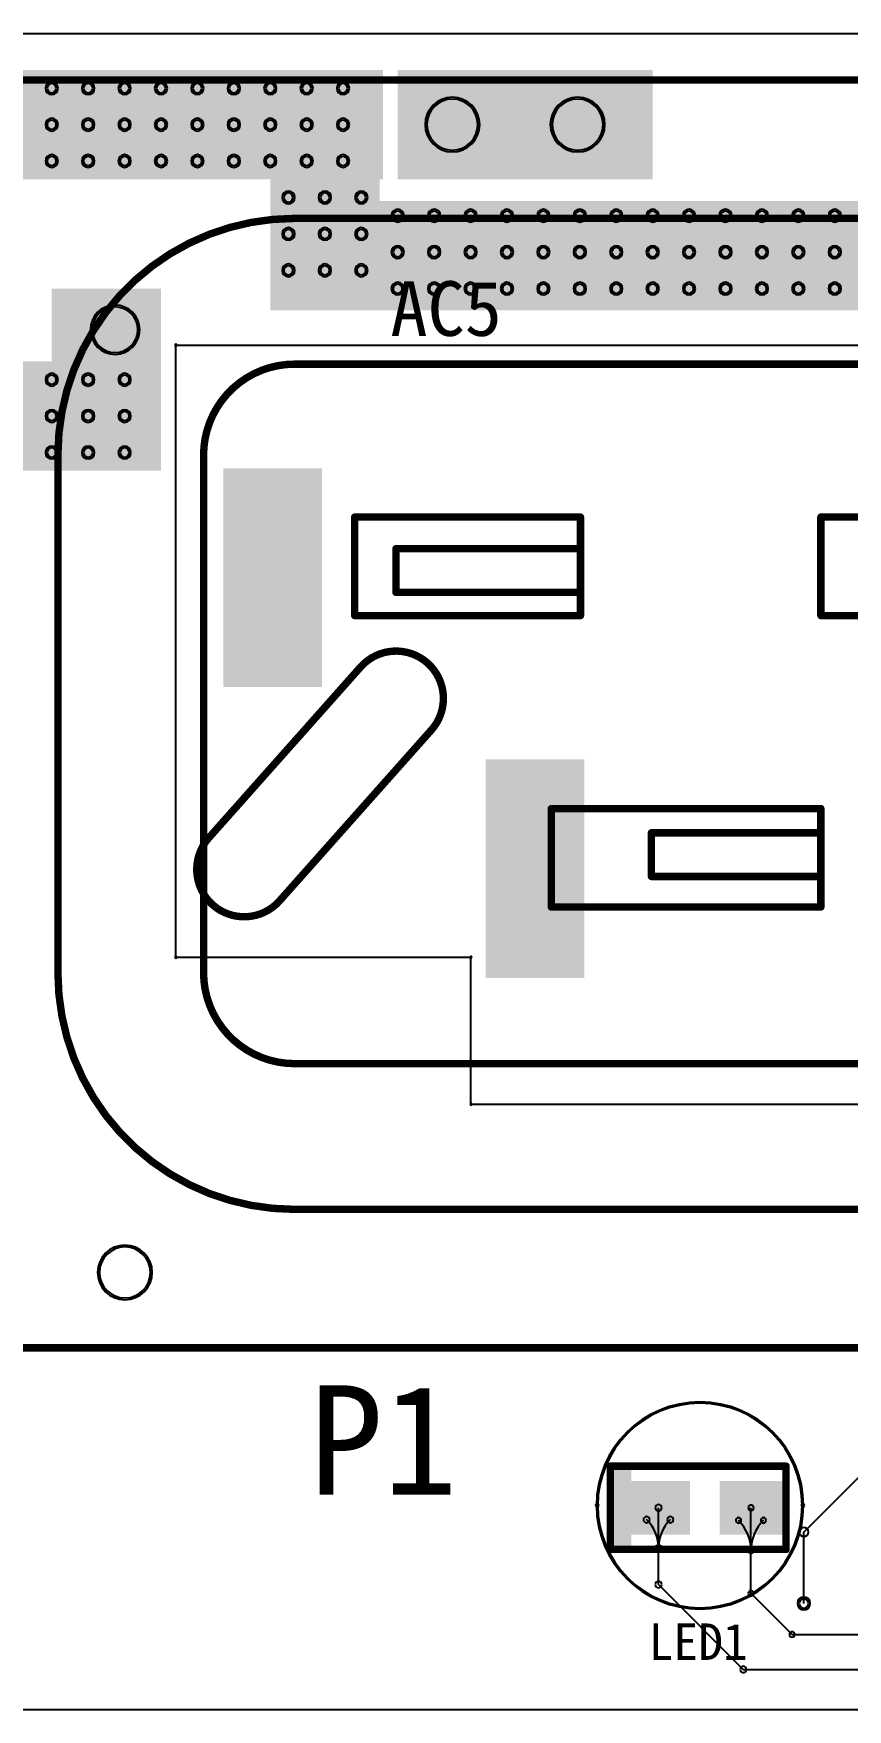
# Model space of a CAD drawing. Header units: inches. Extents: x 32166 to 34772, y 2386 to 4229.
# Drawn here: x 34139.5 to 34236, y 3806.7 to 4005.5 of the extents above; entities that cross this region are included whole.
import ezdxf

# ---------------------------------------------------------------- set-up
doc = ezdxf.new("R2010")
doc.units = ezdxf.units.IN
doc.header["$LTSCALE"] = 0.64311
doc.header["$MEASUREMENT"] = 0
for name, color, linetype in [('KEEPOUTLAYER', 6, 'CONTINUOUS'), ('MULTILAYER', 9, 'CONTINUOUS'), ('TOPLAYER', 1, 'CONTINUOUS'), ('TOPOVERLAY', 2, 'CONTINUOUS'), ('TOPPASTE', 8, 'CONTINUOUS'), ('TOPSOLDER', 216, 'CONTINUOUS')]:
    doc.layers.add(name, color=color, linetype=linetype)
doc.styles.get("Standard").update_dxf_attribs({"font": 'txt', "width": 0.8})

msp = doc.modelspace()

# ---------------------------------------------------------------- linework, layer by layer
at = {"layer": 'KEEPOUTLAYER'}
for p, q in [((32893.17, 4005.45), (34340.37, 4005.45)), ((34156.38, 3895.92), (34156.38, 3968.5)), ((34156.38, 3968.5), (34279.68, 3968.5)), ((34156.38, 3895.92), (34191.38, 3895.92)), ((34191.38, 3878.51), (34191.38, 3895.92)), ((34191.38, 3878.51), (34245.85, 3878.51)), ((32893.17, 3806.73), (34340.37, 3806.73))]:
    msp.add_line(p, q, dxfattribs=at)
for centre, start, end in [((34156.38, 3968.5), 0, 180), ((34156.38, 3968.5), 0, 180), ((34156.38, 3968.5), 180, 0), ((34156.38, 3968.5), 180, 0), ((34156.38, 3895.92), 0, 180), ((34156.38, 3895.92), 0, 180), ((34156.38, 3895.92), 180, 0), ((34156.38, 3895.92), 180, 0), ((34191.38, 3895.92), 0, 180), ((34191.38, 3895.92), 0, 180), ((34191.38, 3895.92), 180, 0), ((34191.38, 3895.92), 180, 0), ((34191.38, 3878.51), 0, 180), ((34191.38, 3878.51), 0, 180), ((34191.38, 3878.51), 180, 0), ((34191.38, 3878.51), 180, 0)]:
    msp.add_arc(centre, 0.108, start, end, dxfattribs=at)
at = {"layer": 'MULTILAYER'}
for centre, radius, start, end in [((34141.65, 3998.97), 0.54, 0, 180), ((34141.65, 3998.97), 0.54, 180, 0), ((34145.97, 3998.97), 0.54, 0, 180), ((34145.97, 3998.97), 0.54, 180, 0), ((34150.29, 3998.97), 0.54, 0, 180), ((34150.29, 3998.97), 0.54, 180, 0), ((34154.61, 3998.97), 0.54, 0, 180), ((34154.61, 3998.97), 0.54, 180, 0), ((34158.93, 3998.97), 0.54, 0, 180), ((34158.93, 3998.97), 0.54, 180, 0), ((34163.25, 3998.97), 0.54, 0, 180), ((34163.25, 3998.97), 0.54, 180, 0), ((34167.57, 3998.97), 0.54, 0, 180), ((34167.57, 3998.97), 0.54, 180, 0), ((34171.89, 3998.97), 0.54, 0, 180), ((34171.89, 3998.97), 0.54, 180, 0), ((34176.21, 3998.97), 0.54, 0, 180), ((34176.21, 3998.97), 0.54, 180, 0), ((34189.17, 3994.65), 3.02, 0, 180), ((34204.03, 3994.65), 3.02, 0, 180), ((34141.65, 3994.65), 0.54, 0, 180), ((34141.65, 3994.65), 0.54, 180, 0), ((34145.97, 3994.65), 0.54, 0, 180), ((34145.97, 3994.65), 0.54, 180, 0), ((34150.29, 3994.65), 0.54, 0, 180), ((34150.29, 3994.65), 0.54, 180, 0), ((34154.61, 3994.65), 0.54, 0, 180), ((34154.61, 3994.65), 0.54, 180, 0), ((34158.93, 3994.65), 0.54, 0, 180), ((34158.93, 3994.65), 0.54, 180, 0), ((34163.25, 3994.65), 0.54, 0, 180), ((34163.25, 3994.65), 0.54, 180, 0), ((34167.57, 3994.65), 0.54, 0, 180), ((34167.57, 3994.65), 0.54, 180, 0), ((34171.89, 3994.65), 0.54, 0, 180), ((34171.89, 3994.65), 0.54, 180, 0), ((34176.21, 3994.65), 0.54, 0, 180), ((34176.21, 3994.65), 0.54, 180, 0), ((34189.17, 3994.65), 3.02, 180, 0), ((34204.03, 3994.65), 3.02, 180, 0), ((34141.65, 3990.33), 0.54, 0, 180), ((34141.65, 3990.33), 0.54, 180, 0), ((34145.97, 3990.33), 0.54, 0, 180), ((34145.97, 3990.33), 0.54, 180, 0), ((34150.29, 3990.33), 0.54, 0, 180), ((34150.29, 3990.33), 0.54, 180, 0), ((34154.61, 3990.33), 0.54, 0, 180), ((34154.61, 3990.33), 0.54, 180, 0), ((34158.93, 3990.33), 0.54, 0, 180), ((34158.93, 3990.33), 0.54, 180, 0), ((34163.25, 3990.33), 0.54, 0, 180), ((34163.25, 3990.33), 0.54, 180, 0), ((34167.57, 3990.33), 0.54, 0, 180), ((34167.57, 3990.33), 0.54, 180, 0), ((34171.89, 3990.33), 0.54, 0, 180), ((34171.89, 3990.33), 0.54, 180, 0), ((34176.21, 3990.33), 0.54, 0, 180), ((34176.21, 3990.33), 0.54, 180, 0), ((34169.73, 3986.01), 0.54, 0, 180), ((34174.05, 3986.01), 0.54, 0, 180), ((34178.37, 3986.01), 0.54, 0, 180), ((34169.73, 3986.01), 0.54, 180, 0), ((34174.05, 3986.01), 0.54, 180, 0), ((34178.37, 3986.01), 0.54, 180, 0), ((34182.69, 3983.85), 0.54, 0, 180), ((34187.01, 3983.85), 0.54, 0, 180), ((34191.33, 3983.85), 0.54, 0, 180), ((34195.65, 3983.85), 0.54, 0, 180), ((34199.97, 3983.85), 0.54, 0, 180), ((34204.29, 3983.85), 0.54, 0, 180), ((34208.61, 3983.85), 0.54, 0, 180), ((34212.93, 3983.85), 0.54, 0, 180), ((34217.25, 3983.85), 0.54, 0, 180), ((34221.57, 3983.85), 0.54, 0, 180), ((34225.89, 3983.85), 0.54, 0, 180), ((34230.21, 3983.85), 0.54, 0, 180), ((34234.53, 3983.85), 0.54, 0, 180), ((34182.69, 3983.85), 0.54, 180, 0), ((34187.01, 3983.85), 0.54, 180, 0), ((34191.33, 3983.85), 0.54, 180, 0), ((34195.65, 3983.85), 0.54, 180, 0), ((34199.97, 3983.85), 0.54, 180, 0), ((34204.29, 3983.85), 0.54, 180, 0), ((34208.61, 3983.85), 0.54, 180, 0), ((34212.93, 3983.85), 0.54, 180, 0), ((34217.25, 3983.85), 0.54, 180, 0), ((34221.57, 3983.85), 0.54, 180, 0), ((34225.89, 3983.85), 0.54, 180, 0), ((34230.21, 3983.85), 0.54, 180, 0), ((34234.53, 3983.85), 0.54, 180, 0), ((34169.73, 3981.69), 0.54, 0, 180), ((34169.73, 3981.69), 0.54, 180, 0), ((34174.05, 3981.69), 0.54, 0, 180), ((34174.05, 3981.69), 0.54, 180, 0), ((34178.37, 3981.69), 0.54, 0, 180), ((34178.37, 3981.69), 0.54, 180, 0), ((34182.69, 3979.53), 0.54, 0, 180), ((34182.69, 3979.53), 0.54, 180, 0), ((34187.01, 3979.53), 0.54, 0, 180), ((34187.01, 3979.53), 0.54, 180, 0), ((34191.33, 3979.53), 0.54, 0, 180), ((34191.33, 3979.53), 0.54, 180, 0), ((34195.65, 3979.53), 0.54, 0, 180), ((34195.65, 3979.53), 0.54, 180, 0), ((34199.97, 3979.53), 0.54, 0, 180), ((34199.97, 3979.53), 0.54, 180, 0), ((34204.29, 3979.53), 0.54, 0, 180), ((34204.29, 3979.53), 0.54, 180, 0), ((34208.61, 3979.53), 0.54, 0, 180), ((34208.61, 3979.53), 0.54, 180, 0), ((34212.93, 3979.53), 0.54, 0, 180), ((34212.93, 3979.53), 0.54, 180, 0), ((34217.25, 3979.53), 0.54, 0, 180), ((34217.25, 3979.53), 0.54, 180, 0), ((34221.57, 3979.53), 0.54, 0, 180), ((34221.57, 3979.53), 0.54, 180, 0), ((34225.89, 3979.53), 0.54, 0, 180), ((34225.89, 3979.53), 0.54, 180, 0), ((34230.21, 3979.53), 0.54, 0, 180), ((34230.21, 3979.53), 0.54, 180, 0), ((34234.53, 3979.53), 0.54, 0, 180), ((34234.53, 3979.53), 0.54, 180, 0), ((34169.73, 3977.37), 0.54, 0, 180), ((34169.73, 3977.37), 0.54, 180, 0), ((34174.05, 3977.37), 0.54, 0, 180), ((34174.05, 3977.37), 0.54, 180, 0), ((34178.37, 3977.37), 0.54, 0, 180), ((34178.37, 3977.37), 0.54, 180, 0), ((34182.69, 3975.21), 0.54, 0, 180), ((34182.69, 3975.21), 0.54, 180, 0), ((34187.01, 3975.21), 0.54, 0, 180), ((34187.01, 3975.21), 0.54, 180, 0), ((34191.33, 3975.21), 0.54, 0, 180), ((34191.33, 3975.21), 0.54, 180, 0), ((34195.65, 3975.21), 0.54, 0, 180), ((34195.65, 3975.21), 0.54, 180, 0), ((34199.97, 3975.21), 0.54, 0, 180), ((34199.97, 3975.21), 0.54, 180, 0), ((34204.29, 3975.21), 0.54, 0, 180), ((34204.29, 3975.21), 0.54, 180, 0), ((34208.61, 3975.21), 0.54, 0, 180), ((34208.61, 3975.21), 0.54, 180, 0), ((34212.93, 3975.21), 0.54, 0, 180), ((34212.93, 3975.21), 0.54, 180, 0), ((34217.25, 3975.21), 0.54, 0, 180), ((34217.25, 3975.21), 0.54, 180, 0), ((34221.57, 3975.21), 0.54, 0, 180), ((34221.57, 3975.21), 0.54, 180, 0), ((34225.89, 3975.21), 0.54, 0, 180), ((34225.89, 3975.21), 0.54, 180, 0), ((34230.21, 3975.21), 0.54, 0, 180), ((34230.21, 3975.21), 0.54, 180, 0), ((34234.53, 3975.21), 0.54, 0, 180), ((34234.53, 3975.21), 0.54, 180, 0), ((34149.16, 3970.33), 2.7, 0, 180), ((34149.16, 3970.33), 2.7, 180, 0), ((34141.65, 3964.41), 0.54, 0, 180), ((34145.97, 3964.41), 0.54, 0, 180), ((34150.29, 3964.41), 0.54, 0, 180), ((34141.65, 3964.41), 0.54, 180, 0), ((34145.97, 3964.41), 0.54, 180, 0), ((34150.29, 3964.41), 0.54, 180, 0), ((34141.65, 3960.09), 0.54, 0, 180), ((34145.97, 3960.09), 0.54, 0, 180), ((34150.29, 3960.09), 0.54, 0, 180), ((34141.65, 3960.09), 0.54, 180, 0), ((34145.97, 3960.09), 0.54, 180, 0), ((34150.29, 3960.09), 0.54, 180, 0), ((34141.65, 3955.77), 0.54, 0, 180), ((34141.65, 3955.77), 0.54, 180, 0), ((34145.97, 3955.77), 0.54, 0, 180), ((34145.97, 3955.77), 0.54, 180, 0), ((34150.29, 3955.77), 0.54, 0, 180), ((34150.29, 3955.77), 0.54, 180, 0), ((34150.33, 3858.55), 3.02, 0, 180), ((34150.33, 3858.55), 3.02, 180, 0), ((34230.86, 3819.3), 0.54, 0, 180), ((34230.86, 3819.3), 0.54, 180, 0)]:
    msp.add_arc(centre, radius, start, end, dxfattribs=at)
for points in [[(34162.46, 3953.47), (34162.46, 3928.42), (34173.26, 3953.47), (34173.26, 3928.42)], [(34193.57, 3918.95), (34193.57, 3893.89), (34204.37, 3918.95), (34204.37, 3893.89)]]:
    msp.add_solid(points, dxfattribs=at)
at = {"layer": 'TOPLAYER'}
for p, q in [((34230.86, 3827.77), (34238.2, 3835.11)), ((34213.62, 3821.55), (34213.62, 3830.65)), ((34224.59, 3820.51), (34224.59, 3830.65)), ((34230.86, 3819.3), (34230.86, 3827.77)), ((34213.62, 3821.55), (34223.68, 3811.48)), ((34224.59, 3820.51), (34229.47, 3815.63)), ((34229.47, 3815.63), (34241.61, 3815.63)), ((34223.68, 3811.48), (34286.06, 3811.48))]:
    msp.add_line(p, q, dxfattribs=at)
for centre, radius, start, end in [((34141.65, 3998.97), 0.54, 0, 180), ((34141.65, 3998.97), 0.54, 180, 0), ((34145.97, 3998.97), 0.54, 0, 180), ((34145.97, 3998.97), 0.54, 180, 0), ((34150.29, 3998.97), 0.54, 0, 180), ((34150.29, 3998.97), 0.54, 180, 0), ((34154.61, 3998.97), 0.54, 0, 180), ((34154.61, 3998.97), 0.54, 180, 0), ((34158.93, 3998.97), 0.54, 0, 180), ((34158.93, 3998.97), 0.54, 180, 0), ((34163.25, 3998.97), 0.54, 0, 180), ((34163.25, 3998.97), 0.54, 180, 0), ((34167.57, 3998.97), 0.54, 0, 180), ((34167.57, 3998.97), 0.54, 180, 0), ((34171.89, 3998.97), 0.54, 0, 180), ((34171.89, 3998.97), 0.54, 180, 0), ((34176.21, 3998.97), 0.54, 0, 180), ((34176.21, 3998.97), 0.54, 180, 0), ((34189.17, 3994.65), 3.02, 0, 180), ((34204.03, 3994.65), 3.02, 0, 180), ((34141.65, 3994.65), 0.54, 0, 180), ((34141.65, 3994.65), 0.54, 180, 0), ((34145.97, 3994.65), 0.54, 0, 180), ((34145.97, 3994.65), 0.54, 180, 0), ((34150.29, 3994.65), 0.54, 0, 180), ((34150.29, 3994.65), 0.54, 180, 0), ((34154.61, 3994.65), 0.54, 0, 180), ((34154.61, 3994.65), 0.54, 180, 0), ((34158.93, 3994.65), 0.54, 0, 180), ((34158.93, 3994.65), 0.54, 180, 0), ((34163.25, 3994.65), 0.54, 0, 180), ((34163.25, 3994.65), 0.54, 180, 0), ((34167.57, 3994.65), 0.54, 0, 180), ((34167.57, 3994.65), 0.54, 180, 0), ((34171.89, 3994.65), 0.54, 0, 180), ((34171.89, 3994.65), 0.54, 180, 0), ((34176.21, 3994.65), 0.54, 0, 180), ((34176.21, 3994.65), 0.54, 180, 0), ((34189.17, 3994.65), 3.02, 180, 0), ((34204.03, 3994.65), 3.02, 180, 0), ((34141.65, 3990.33), 0.54, 0, 180), ((34141.65, 3990.33), 0.54, 180, 0), ((34145.97, 3990.33), 0.54, 0, 180), ((34145.97, 3990.33), 0.54, 180, 0), ((34150.29, 3990.33), 0.54, 0, 180), ((34150.29, 3990.33), 0.54, 180, 0), ((34154.61, 3990.33), 0.54, 0, 180), ((34154.61, 3990.33), 0.54, 180, 0), ((34158.93, 3990.33), 0.54, 0, 180), ((34158.93, 3990.33), 0.54, 180, 0), ((34163.25, 3990.33), 0.54, 0, 180), ((34163.25, 3990.33), 0.54, 180, 0), ((34167.57, 3990.33), 0.54, 0, 180), ((34167.57, 3990.33), 0.54, 180, 0), ((34171.89, 3990.33), 0.54, 0, 180), ((34171.89, 3990.33), 0.54, 180, 0), ((34176.21, 3990.33), 0.54, 0, 180), ((34176.21, 3990.33), 0.54, 180, 0), ((34169.73, 3986.01), 0.54, 0, 180), ((34174.05, 3986.01), 0.54, 0, 180), ((34178.37, 3986.01), 0.54, 0, 180), ((34169.73, 3986.01), 0.54, 180, 0), ((34174.05, 3986.01), 0.54, 180, 0), ((34178.37, 3986.01), 0.54, 180, 0), ((34182.69, 3983.85), 0.54, 0, 180), ((34187.01, 3983.85), 0.54, 0, 180), ((34191.33, 3983.85), 0.54, 0, 180), ((34195.65, 3983.85), 0.54, 0, 180), ((34199.97, 3983.85), 0.54, 0, 180), ((34204.29, 3983.85), 0.54, 0, 180), ((34208.61, 3983.85), 0.54, 0, 180), ((34212.93, 3983.85), 0.54, 0, 180), ((34217.25, 3983.85), 0.54, 0, 180), ((34221.57, 3983.85), 0.54, 0, 180), ((34225.89, 3983.85), 0.54, 0, 180), ((34230.21, 3983.85), 0.54, 0, 180), ((34234.53, 3983.85), 0.54, 0, 180), ((34182.69, 3983.85), 0.54, 180, 0), ((34187.01, 3983.85), 0.54, 180, 0), ((34191.33, 3983.85), 0.54, 180, 0), ((34195.65, 3983.85), 0.54, 180, 0), ((34199.97, 3983.85), 0.54, 180, 0), ((34204.29, 3983.85), 0.54, 180, 0), ((34208.61, 3983.85), 0.54, 180, 0), ((34212.93, 3983.85), 0.54, 180, 0), ((34217.25, 3983.85), 0.54, 180, 0), ((34221.57, 3983.85), 0.54, 180, 0), ((34225.89, 3983.85), 0.54, 180, 0), ((34230.21, 3983.85), 0.54, 180, 0), ((34234.53, 3983.85), 0.54, 180, 0), ((34169.73, 3981.69), 0.54, 0, 180), ((34169.73, 3981.69), 0.54, 180, 0), ((34174.05, 3981.69), 0.54, 0, 180), ((34174.05, 3981.69), 0.54, 180, 0), ((34178.37, 3981.69), 0.54, 0, 180), ((34178.37, 3981.69), 0.54, 180, 0), ((34182.69, 3979.53), 0.54, 0, 180), ((34182.69, 3979.53), 0.54, 180, 0), ((34187.01, 3979.53), 0.54, 0, 180), ((34187.01, 3979.53), 0.54, 180, 0), ((34191.33, 3979.53), 0.54, 0, 180), ((34191.33, 3979.53), 0.54, 180, 0), ((34195.65, 3979.53), 0.54, 0, 180), ((34195.65, 3979.53), 0.54, 180, 0), ((34199.97, 3979.53), 0.54, 0, 180), ((34199.97, 3979.53), 0.54, 180, 0), ((34204.29, 3979.53), 0.54, 0, 180), ((34204.29, 3979.53), 0.54, 180, 0), ((34208.61, 3979.53), 0.54, 0, 180), ((34208.61, 3979.53), 0.54, 180, 0), ((34212.93, 3979.53), 0.54, 0, 180), ((34212.93, 3979.53), 0.54, 180, 0), ((34217.25, 3979.53), 0.54, 0, 180), ((34217.25, 3979.53), 0.54, 180, 0), ((34221.57, 3979.53), 0.54, 0, 180), ((34221.57, 3979.53), 0.54, 180, 0), ((34225.89, 3979.53), 0.54, 0, 180), ((34225.89, 3979.53), 0.54, 180, 0), ((34230.21, 3979.53), 0.54, 0, 180), ((34230.21, 3979.53), 0.54, 180, 0), ((34234.53, 3979.53), 0.54, 0, 180), ((34234.53, 3979.53), 0.54, 180, 0), ((34169.73, 3977.37), 0.54, 0, 180), ((34169.73, 3977.37), 0.54, 180, 0), ((34174.05, 3977.37), 0.54, 0, 180), ((34174.05, 3977.37), 0.54, 180, 0), ((34178.37, 3977.37), 0.54, 0, 180), ((34178.37, 3977.37), 0.54, 180, 0), ((34182.69, 3975.21), 0.54, 0, 180), ((34182.69, 3975.21), 0.54, 180, 0), ((34187.01, 3975.21), 0.54, 0, 180), ((34187.01, 3975.21), 0.54, 180, 0), ((34191.33, 3975.21), 0.54, 0, 180), ((34191.33, 3975.21), 0.54, 180, 0), ((34195.65, 3975.21), 0.54, 0, 180), ((34195.65, 3975.21), 0.54, 180, 0), ((34199.97, 3975.21), 0.54, 0, 180), ((34199.97, 3975.21), 0.54, 180, 0), ((34204.29, 3975.21), 0.54, 0, 180), ((34204.29, 3975.21), 0.54, 180, 0), ((34208.61, 3975.21), 0.54, 0, 180), ((34208.61, 3975.21), 0.54, 180, 0), ((34212.93, 3975.21), 0.54, 0, 180), ((34212.93, 3975.21), 0.54, 180, 0), ((34217.25, 3975.21), 0.54, 0, 180), ((34217.25, 3975.21), 0.54, 180, 0), ((34221.57, 3975.21), 0.54, 0, 180), ((34221.57, 3975.21), 0.54, 180, 0), ((34225.89, 3975.21), 0.54, 0, 180), ((34225.89, 3975.21), 0.54, 180, 0), ((34230.21, 3975.21), 0.54, 0, 180), ((34230.21, 3975.21), 0.54, 180, 0), ((34234.53, 3975.21), 0.54, 0, 180), ((34234.53, 3975.21), 0.54, 180, 0), ((34149.16, 3970.33), 2.7, 0, 180), ((34149.16, 3970.33), 2.7, 180, 0), ((34141.65, 3964.41), 0.54, 0, 180), ((34145.97, 3964.41), 0.54, 0, 180), ((34150.29, 3964.41), 0.54, 0, 180), ((34141.65, 3964.41), 0.54, 180, 0), ((34145.97, 3964.41), 0.54, 180, 0), ((34150.29, 3964.41), 0.54, 180, 0), ((34141.65, 3960.09), 0.54, 0, 180), ((34145.97, 3960.09), 0.54, 0, 180), ((34150.29, 3960.09), 0.54, 0, 180), ((34141.65, 3960.09), 0.54, 180, 0), ((34145.97, 3960.09), 0.54, 180, 0), ((34150.29, 3960.09), 0.54, 180, 0), ((34141.65, 3955.77), 0.54, 0, 180), ((34141.65, 3955.77), 0.54, 180, 0), ((34145.97, 3955.77), 0.54, 0, 180), ((34145.97, 3955.77), 0.54, 180, 0), ((34150.29, 3955.77), 0.54, 0, 180), ((34150.29, 3955.77), 0.54, 180, 0), ((34150.33, 3858.55), 3.02, 0, 180), ((34150.33, 3858.55), 3.02, 180, 0), ((34212.21, 3829.24), 0.378, 0, 180), ((34212.21, 3829.24), 0.378, 0, 180), ((34213.62, 3830.65), 0.378, 0, 180), ((34213.62, 3830.65), 0.378, 180, 0), ((34215.02, 3829.24), 0.378, 0, 180), ((34215.02, 3829.24), 0.378, 0, 180), ((34223.11, 3829.16), 0.324, 0, 180), ((34223.11, 3829.16), 0.324, 0, 180), ((34224.59, 3830.65), 0.324, 0, 180), ((34224.59, 3830.65), 0.324, 180, 0), ((34226.07, 3829.16), 0.324, 0, 180), ((34226.07, 3829.16), 0.324, 0, 180), ((34212.21, 3829.24), 0.378, 180, 0), ((34212.21, 3829.24), 0.378, 180, 0), ((34208.82, 3825.85), 4.8, 360, 45), ((34208.82, 3825.85), 4.8, 360, 45), ((34218.42, 3825.85), 4.8, 135, 180), ((34218.42, 3825.85), 4.8, 135, 180), ((34215.02, 3829.24), 0.378, 180, 0), ((34215.02, 3829.24), 0.378, 180, 0), ((34223.11, 3829.16), 0.324, 180, 0), ((34223.11, 3829.16), 0.324, 180, 0), ((34219.53, 3825.59), 5.06, 0.0001, 45.0001), ((34219.53, 3825.59), 5.06, 0.0001, 45.0001), ((34229.65, 3825.59), 5.06, 134.9999, 179.9999), ((34229.65, 3825.59), 5.06, 134.9999, 179.9999), ((34226.07, 3829.16), 0.324, 180, 0), ((34226.07, 3829.16), 0.324, 180, 0), ((34230.86, 3827.77), 0.54, 0, 180), ((34230.86, 3827.77), 0.54, 0, 180), ((34230.86, 3827.77), 0.54, 180, 0), ((34230.86, 3827.77), 0.54, 180, 0), ((34213.62, 3825.85), 0.378, 0, 180), ((34213.62, 3825.85), 0.378, 0, 180), ((34213.62, 3825.85), 0.378, 0, 180), ((34213.62, 3825.85), 0.378, 0, 180), ((34213.62, 3825.85), 0.378, 180, 0), ((34213.62, 3825.85), 0.378, 180, 0), ((34213.62, 3825.85), 0.378, 180, 0), ((34213.62, 3825.85), 0.378, 180, 0), ((34224.59, 3825.59), 0.324, 0, 180), ((34224.59, 3825.59), 0.324, 0, 180), ((34224.59, 3825.59), 0.324, 0, 180), ((34224.59, 3825.59), 0.324, 0, 180), ((34224.59, 3825.59), 0.324, 180, 0), ((34224.59, 3825.59), 0.324, 180, 0), ((34224.59, 3825.59), 0.324, 180, 0), ((34224.59, 3825.59), 0.324, 180, 0), ((34213.62, 3821.55), 0.378, 0, 180), ((34213.62, 3821.55), 0.378, 0, 180), ((34213.62, 3821.55), 0.378, 180, 0), ((34213.62, 3821.55), 0.378, 180, 0), ((34224.59, 3820.51), 0.324, 0, 180), ((34224.59, 3820.51), 0.324, 0, 180), ((34224.59, 3820.51), 0.324, 180, 0), ((34224.59, 3820.51), 0.324, 180, 0), ((34230.86, 3819.3), 0.54, 0, 180), ((34230.86, 3819.3), 0.54, 0, 180), ((34230.86, 3819.3), 0.54, 180, 0), ((34230.86, 3819.3), 0.54, 180, 0), ((34229.47, 3815.63), 0.324, 0, 180), ((34229.47, 3815.63), 0.324, 0, 180), ((34229.47, 3815.63), 0.324, 180, 0), ((34229.47, 3815.63), 0.324, 180, 0), ((34223.68, 3811.48), 0.378, 0, 180), ((34223.68, 3811.48), 0.378, 0, 180), ((34223.68, 3811.48), 0.378, 180, 0), ((34223.68, 3811.48), 0.378, 180, 0)]:
    msp.add_arc(centre, radius, start, end, dxfattribs=at)
for points in [[(34065.62, 3988.17), (34180.53, 3988.17), (34065.62, 4001.13), (34180.53, 4001.13)], [(34167.57, 3972.62), (34180.53, 3972.62), (34167.57, 4001.13), (34180.53, 4001.13)], [(34182.69, 3988.17), (34212.93, 3988.17), (34182.69, 4001.13), (34212.93, 4001.13)], [(34180.53, 3972.62), (34288.53, 3972.62), (34180.53, 3985.58), (34288.53, 3985.58)], [(34141.65, 3957.93), (34154.61, 3957.93), (34141.65, 3975.21), (34154.61, 3975.21)], [(34104.93, 3953.61), (34154.61, 3953.61), (34104.93, 3966.57), (34154.61, 3966.57)], [(34162.46, 3953.47), (34162.46, 3928.42), (34173.26, 3953.47), (34173.26, 3928.42)], [(34193.57, 3918.95), (34193.57, 3893.89), (34204.37, 3918.95), (34204.37, 3893.89)], [(34216.91, 3833.39), (34210.33, 3833.39), (34216.91, 3827.9), (34210.33, 3827.9)], [(34227.88, 3833.39), (34221.3, 3833.39), (34227.88, 3827.9), (34221.3, 3827.9)]]:
    msp.add_solid(points, dxfattribs=at)
at = {"layer": 'TOPOVERLAY', "const_width": 0.878}
for points in [[(34134.82, 3999.95), (34302.43, 3999.95)], [(34170.46, 3983.53), (34266.79, 3983.53)], [(34170.46, 3966.25), (34266.79, 3966.25)], [(34142.38, 3894.11), (34142.38, 3955.45)], [(34159.66, 3894.11), (34159.66, 3955.45)], [(34177.58, 3936.44), (34177.58, 3948.11)], [(34177.58, 3948.11), (34204.37, 3948.11)], [(34204.37, 3936.44), (34204.37, 3948.11)], [(34232.88, 3936.44), (34232.88, 3948.11)], [(34232.88, 3948.11), (34259.66, 3948.11)], [(34182.49, 3939.18), (34182.49, 3944.37)], [(34182.49, 3944.37), (34204.37, 3944.37)], [(34182.49, 3939.18), (34204.37, 3939.18)], [(34177.58, 3936.44), (34204.37, 3936.44)], [(34232.88, 3936.44), (34259.66, 3936.44)], [(34160.27, 3910.07), (34178.29, 3930.34)], [(34168.67, 3902.61), (34186.69, 3922.88)], [(34200.91, 3901.88), (34200.91, 3913.55)], [(34200.91, 3913.55), (34232.88, 3913.55)], [(34232.88, 3901.88), (34232.88, 3913.55)], [(34212.78, 3905.5), (34212.78, 3910.68)], [(34212.78, 3910.68), (34232.88, 3910.68)], [(34212.78, 3905.5), (34232.88, 3905.5)], [(34200.91, 3901.88), (34232.88, 3901.88)], [(34170.46, 3883.31), (34266.79, 3883.31)], [(34170.46, 3866.03), (34266.79, 3866.03)], [(34134.82, 3849.61), (34302.43, 3849.61)], [(34207.91, 3825.71), (34207.91, 3835.58)], [(34207.91, 3835.58), (34216.14, 3835.58)], [(34216.14, 3835.58), (34220.53, 3835.58)], [(34220.53, 3835.58), (34228.76, 3835.58)], [(34228.76, 3825.71), (34228.76, 3835.58)], [(34207.91, 3825.71), (34216.14, 3825.71)], [(34216.14, 3825.71), (34220.53, 3825.71)], [(34220.53, 3825.71), (34228.76, 3825.71)]]:
    msp.add_lwpolyline(points, dxfattribs=at)
for points in [[(34142.38, 3955.45, -0.414214), (34170.46, 3983.53)], [(34159.66, 3955.45, -0.414214), (34170.46, 3966.25)], [(34178.29, 3930.34, -1), (34186.69, 3922.88)], [(34168.67, 3902.61, -1), (34160.27, 3910.07)], [(34170.46, 3866.03, -0.414214), (34142.38, 3894.11)], [(34170.46, 3883.31, -0.414214), (34159.66, 3894.11)]]:
    msp.add_lwpolyline(points, format="xyb", dxfattribs=at)
at = {"layer": 'TOPOVERLAY', "const_width": 0.439}
for points in [[(34170.46, 3983.75, 1), (34170.46, 3983.31, 1)], [(34170.46, 3983.75, 1), (34170.46, 3983.31, 1)], [(34170.46, 3966.47, 1), (34170.46, 3966.03, 1)], [(34170.46, 3966.47, 1), (34170.46, 3966.03, 1)], [(34142.38, 3955.67, 1), (34142.38, 3955.23, 1)], [(34142.38, 3955.67, 1), (34142.38, 3955.23, 1)], [(34159.66, 3955.67, 1), (34159.66, 3955.23, 1)], [(34159.66, 3955.67, 1), (34159.66, 3955.23, 1)], [(34177.58, 3948.33, 1), (34177.58, 3947.89, 1)], [(34177.58, 3948.33, 1), (34177.58, 3947.89, 1)], [(34204.37, 3948.33, 1), (34204.37, 3947.89, 1)], [(34204.37, 3948.33, 1), (34204.37, 3947.89, 1)], [(34232.88, 3948.33, 1), (34232.88, 3947.89, 1)], [(34232.88, 3948.33, 1), (34232.88, 3947.89, 1)], [(34182.49, 3944.59, 1), (34182.49, 3944.15, 1)], [(34182.49, 3944.59, 1), (34182.49, 3944.15, 1)], [(34204.37, 3944.59, 1), (34204.37, 3944.15, 1)], [(34182.49, 3939.4, 1), (34182.49, 3938.96, 1)], [(34182.49, 3939.4, 1), (34182.49, 3938.96, 1)], [(34204.37, 3939.4, 1), (34204.37, 3938.96, 1)], [(34177.58, 3936.66, 1), (34177.58, 3936.22, 1)], [(34177.58, 3936.66, 1), (34177.58, 3936.22, 1)], [(34204.37, 3936.66, 1), (34204.37, 3936.22, 1)], [(34204.37, 3936.66, 1), (34204.37, 3936.22, 1)], [(34232.88, 3936.66, 1), (34232.88, 3936.22, 1)], [(34232.88, 3936.66, 1), (34232.88, 3936.22, 1)], [(34178.29, 3930.56, 1), (34178.29, 3930.12, 1)], [(34178.29, 3930.56, 1), (34178.29, 3930.12, 1)], [(34186.69, 3923.1, 1), (34186.69, 3922.66, 1)], [(34186.69, 3923.1, 1), (34186.69, 3922.66, 1)], [(34200.91, 3913.77, 1), (34200.91, 3913.33, 1)], [(34200.91, 3913.77, 1), (34200.91, 3913.33, 1)], [(34232.88, 3913.77, 1), (34232.88, 3913.33, 1)], [(34232.88, 3913.77, 1), (34232.88, 3913.33, 1)], [(34212.78, 3910.9, 1), (34212.78, 3910.46, 1)], [(34212.78, 3910.9, 1), (34212.78, 3910.46, 1)], [(34232.88, 3910.9, 1), (34232.88, 3910.46, 1)], [(34160.27, 3910.29, 1), (34160.27, 3909.85, 1)], [(34160.27, 3910.29, 1), (34160.27, 3909.85, 1)], [(34212.78, 3905.71, 1), (34212.78, 3905.28, 1)], [(34212.78, 3905.71, 1), (34212.78, 3905.28, 1)], [(34232.88, 3905.71, 1), (34232.88, 3905.28, 1)], [(34168.67, 3902.83, 1), (34168.67, 3902.39, 1)], [(34168.67, 3902.83, 1), (34168.67, 3902.39, 1)], [(34200.91, 3902.1, 1), (34200.91, 3901.66, 1)], [(34200.91, 3902.1, 1), (34200.91, 3901.66, 1)], [(34232.88, 3902.1, 1), (34232.88, 3901.66, 1)], [(34232.88, 3902.1, 1), (34232.88, 3901.66, 1)], [(34142.38, 3894.33, 1), (34142.38, 3893.89, 1)], [(34142.38, 3894.33, 1), (34142.38, 3893.89, 1)], [(34159.66, 3894.33, 1), (34159.66, 3893.89, 1)], [(34159.66, 3894.33, 1), (34159.66, 3893.89, 1)], [(34170.46, 3883.53, 1), (34170.46, 3883.09, 1)], [(34170.46, 3883.53, 1), (34170.46, 3883.09, 1)], [(34170.46, 3866.25, 1), (34170.46, 3865.81, 1)], [(34170.46, 3866.25, 1), (34170.46, 3865.81, 1)], [(34207.69, 3835.58, 1), (34208.13, 3835.58, 1)], [(34207.69, 3835.58, 1), (34208.13, 3835.58, 1)], [(34215.92, 3835.58, 1), (34216.36, 3835.58, 1)], [(34215.92, 3835.58, 1), (34216.36, 3835.58, 1)], [(34220.31, 3835.58, 1), (34220.75, 3835.58, 1)], [(34220.31, 3835.58, 1), (34220.75, 3835.58, 1)], [(34228.54, 3835.58, 1), (34228.98, 3835.58, 1)], [(34228.54, 3835.58, 1), (34228.98, 3835.58, 1)], [(34207.69, 3825.71, 1), (34208.13, 3825.71, 1)], [(34207.69, 3825.71, 1), (34208.13, 3825.71, 1)], [(34215.92, 3825.71, 1), (34216.36, 3825.71, 1)], [(34215.92, 3825.71, 1), (34216.36, 3825.71, 1)], [(34220.31, 3825.71, 1), (34220.75, 3825.71, 1)], [(34220.31, 3825.71, 1), (34220.75, 3825.71, 1)], [(34228.54, 3825.71, 1), (34228.98, 3825.71, 1)], [(34228.54, 3825.71, 1), (34228.98, 3825.71, 1)]]:
    msp.add_lwpolyline(points, format="xyb", close=True, dxfattribs=at)
at = {"layer": 'TOPOVERLAY'}
for centre, radius, start, end in [((34218.54, 3830.92), 12.28, 0, 180), ((34218.54, 3830.92), 12.12, 0, 180), ((34206.27, 3830.92), 0.137, 0, 180), ((34206.27, 3830.92), 0.137, 180, 0), ((34218.54, 3830.92), 12.28, 180, 0), ((34206.42, 3830.92), 0.137, 0, 180), ((34206.42, 3830.92), 0.137, 180, 0), ((34218.54, 3830.92), 12.12, 180, 0), ((34230.67, 3830.92), 0.137, 0, 180), ((34230.67, 3830.92), 0.137, 180, 0), ((34230.82, 3830.92), 0.137, 0, 180), ((34230.82, 3830.92), 0.137, 180, 0)]:
    msp.add_arc(centre, radius, start, end, dxfattribs=at)
msp.add_solid([(34207.99, 3825.71), (34210.4, 3825.71), (34207.99, 3835.59), (34210.4, 3835.59)], dxfattribs=at)
at = {"layer": 'TOPPASTE'}
for points in [[(34216.91, 3833.39), (34210.33, 3833.39), (34216.91, 3827.9), (34210.33, 3827.9)], [(34227.88, 3833.39), (34221.3, 3833.39), (34227.88, 3827.9), (34221.3, 3827.9)]]:
    msp.add_solid(points, dxfattribs=at)
at = {"layer": 'TOPSOLDER'}
for centre, radius, start, end in [((34141.65, 3998.97), 0.759, 0, 180), ((34141.65, 3998.97), 0.759, 180, 0), ((34145.97, 3998.97), 0.759, 0, 180), ((34145.97, 3998.97), 0.759, 180, 0), ((34150.29, 3998.97), 0.759, 0, 180), ((34150.29, 3998.97), 0.759, 180, 0), ((34154.61, 3998.97), 0.759, 0, 180), ((34154.61, 3998.97), 0.759, 180, 0), ((34158.93, 3998.97), 0.759, 0, 180), ((34158.93, 3998.97), 0.759, 180, 0), ((34163.25, 3998.97), 0.759, 0, 180), ((34163.25, 3998.97), 0.759, 180, 0), ((34167.57, 3998.97), 0.759, 0, 180), ((34167.57, 3998.97), 0.759, 180, 0), ((34171.89, 3998.97), 0.759, 0, 180), ((34171.89, 3998.97), 0.759, 180, 0), ((34176.21, 3998.97), 0.759, 0, 180), ((34176.21, 3998.97), 0.759, 180, 0), ((34189.17, 3994.65), 3.24, 0, 180), ((34204.03, 3994.65), 3.24, 0, 180), ((34141.65, 3994.65), 0.759, 0, 180), ((34141.65, 3994.65), 0.759, 180, 0), ((34145.97, 3994.65), 0.759, 0, 180), ((34145.97, 3994.65), 0.759, 180, 0), ((34150.29, 3994.65), 0.759, 0, 180), ((34150.29, 3994.65), 0.759, 180, 0), ((34154.61, 3994.65), 0.759, 0, 180), ((34154.61, 3994.65), 0.759, 180, 0), ((34158.93, 3994.65), 0.759, 0, 180), ((34158.93, 3994.65), 0.759, 180, 0), ((34163.25, 3994.65), 0.759, 0, 180), ((34163.25, 3994.65), 0.759, 180, 0), ((34167.57, 3994.65), 0.759, 0, 180), ((34167.57, 3994.65), 0.759, 180, 0), ((34171.89, 3994.65), 0.759, 0, 180), ((34171.89, 3994.65), 0.759, 180, 0), ((34176.21, 3994.65), 0.759, 0, 180), ((34176.21, 3994.65), 0.759, 180, 0), ((34189.17, 3994.65), 3.24, 180, 0), ((34204.03, 3994.65), 3.24, 180, 0), ((34141.65, 3990.33), 0.759, 0, 180), ((34141.65, 3990.33), 0.759, 180, 0), ((34145.97, 3990.33), 0.759, 0, 180), ((34145.97, 3990.33), 0.759, 180, 0), ((34150.29, 3990.33), 0.759, 0, 180), ((34150.29, 3990.33), 0.759, 180, 0), ((34154.61, 3990.33), 0.759, 0, 180), ((34154.61, 3990.33), 0.759, 180, 0), ((34158.93, 3990.33), 0.759, 0, 180), ((34158.93, 3990.33), 0.759, 180, 0), ((34163.25, 3990.33), 0.759, 0, 180), ((34163.25, 3990.33), 0.759, 180, 0), ((34167.57, 3990.33), 0.759, 0, 180), ((34167.57, 3990.33), 0.759, 180, 0), ((34171.89, 3990.33), 0.759, 0, 180), ((34171.89, 3990.33), 0.759, 180, 0), ((34176.21, 3990.33), 0.759, 0, 180), ((34176.21, 3990.33), 0.759, 180, 0), ((34169.73, 3986.01), 0.759, 0, 180), ((34174.05, 3986.01), 0.759, 0, 180), ((34178.37, 3986.01), 0.759, 0, 180), ((34169.73, 3986.01), 0.759, 180, 0), ((34174.05, 3986.01), 0.759, 180, 0), ((34178.37, 3986.01), 0.759, 180, 0), ((34182.69, 3983.85), 0.759, 0, 180), ((34187.01, 3983.85), 0.759, 0, 180), ((34191.33, 3983.85), 0.759, 0, 180), ((34195.65, 3983.85), 0.759, 0, 180), ((34199.97, 3983.85), 0.759, 0, 180), ((34204.29, 3983.85), 0.759, 0, 180), ((34208.61, 3983.85), 0.759, 0, 180), ((34212.93, 3983.85), 0.759, 0, 180), ((34217.25, 3983.85), 0.759, 0, 180), ((34221.57, 3983.85), 0.759, 0, 180), ((34225.89, 3983.85), 0.759, 0, 180), ((34230.21, 3983.85), 0.759, 0, 180), ((34234.53, 3983.85), 0.759, 0, 180), ((34169.73, 3981.69), 0.759, 0, 180), ((34174.05, 3981.69), 0.759, 0, 180), ((34178.37, 3981.69), 0.759, 0, 180), ((34182.69, 3983.85), 0.759, 180, 0), ((34187.01, 3983.85), 0.759, 180, 0), ((34191.33, 3983.85), 0.759, 180, 0), ((34195.65, 3983.85), 0.759, 180, 0), ((34199.97, 3983.85), 0.759, 180, 0), ((34204.29, 3983.85), 0.759, 180, 0), ((34208.61, 3983.85), 0.759, 180, 0), ((34212.93, 3983.85), 0.759, 180, 0), ((34217.25, 3983.85), 0.759, 180, 0), ((34221.57, 3983.85), 0.759, 180, 0), ((34225.89, 3983.85), 0.759, 180, 0), ((34230.21, 3983.85), 0.759, 180, 0), ((34234.53, 3983.85), 0.759, 180, 0), ((34169.73, 3981.69), 0.759, 180, 0), ((34174.05, 3981.69), 0.759, 180, 0), ((34178.37, 3981.69), 0.759, 180, 0), ((34182.69, 3979.53), 0.759, 0, 180), ((34182.69, 3979.53), 0.759, 180, 0), ((34187.01, 3979.53), 0.759, 0, 180), ((34187.01, 3979.53), 0.759, 180, 0), ((34191.33, 3979.53), 0.759, 0, 180), ((34191.33, 3979.53), 0.759, 180, 0), ((34195.65, 3979.53), 0.759, 0, 180), ((34195.65, 3979.53), 0.759, 180, 0), ((34199.97, 3979.53), 0.759, 0, 180), ((34199.97, 3979.53), 0.759, 180, 0), ((34204.29, 3979.53), 0.759, 0, 180), ((34204.29, 3979.53), 0.759, 180, 0), ((34208.61, 3979.53), 0.759, 0, 180), ((34208.61, 3979.53), 0.759, 180, 0), ((34212.93, 3979.53), 0.759, 0, 180), ((34212.93, 3979.53), 0.759, 180, 0), ((34217.25, 3979.53), 0.759, 0, 180), ((34217.25, 3979.53), 0.759, 180, 0), ((34221.57, 3979.53), 0.759, 0, 180), ((34221.57, 3979.53), 0.759, 180, 0), ((34225.89, 3979.53), 0.759, 0, 180), ((34225.89, 3979.53), 0.759, 180, 0), ((34230.21, 3979.53), 0.759, 0, 180), ((34230.21, 3979.53), 0.759, 180, 0), ((34234.53, 3979.53), 0.759, 0, 180), ((34234.53, 3979.53), 0.759, 180, 0), ((34169.73, 3977.37), 0.759, 0, 180), ((34169.73, 3977.37), 0.759, 180, 0), ((34174.05, 3977.37), 0.759, 0, 180), ((34174.05, 3977.37), 0.759, 180, 0), ((34178.37, 3977.37), 0.759, 0, 180), ((34178.37, 3977.37), 0.759, 180, 0), ((34182.69, 3975.21), 0.759, 0, 180), ((34182.69, 3975.21), 0.759, 180, 0), ((34187.01, 3975.21), 0.759, 0, 180), ((34187.01, 3975.21), 0.759, 180, 0), ((34191.33, 3975.21), 0.759, 0, 180), ((34191.33, 3975.21), 0.759, 180, 0), ((34195.65, 3975.21), 0.759, 0, 180), ((34195.65, 3975.21), 0.759, 180, 0), ((34199.97, 3975.21), 0.759, 0, 180), ((34199.97, 3975.21), 0.759, 180, 0), ((34204.29, 3975.21), 0.759, 0, 180), ((34204.29, 3975.21), 0.759, 180, 0), ((34208.61, 3975.21), 0.759, 0, 180), ((34208.61, 3975.21), 0.759, 180, 0), ((34212.93, 3975.21), 0.759, 0, 180), ((34212.93, 3975.21), 0.759, 180, 0), ((34217.25, 3975.21), 0.759, 0, 180), ((34217.25, 3975.21), 0.759, 180, 0), ((34221.57, 3975.21), 0.759, 0, 180), ((34221.57, 3975.21), 0.759, 180, 0), ((34225.89, 3975.21), 0.759, 0, 180), ((34225.89, 3975.21), 0.759, 180, 0), ((34230.21, 3975.21), 0.759, 0, 180), ((34230.21, 3975.21), 0.759, 180, 0), ((34234.53, 3975.21), 0.759, 0, 180), ((34234.53, 3975.21), 0.759, 180, 0), ((34149.16, 3970.33), 2.92, 0, 180), ((34149.16, 3970.33), 2.92, 180, 0), ((34141.65, 3964.41), 0.759, 0, 180), ((34145.97, 3964.41), 0.759, 0, 180), ((34150.29, 3964.41), 0.759, 0, 180), ((34141.65, 3964.41), 0.759, 180, 0), ((34145.97, 3964.41), 0.759, 180, 0), ((34150.29, 3964.41), 0.759, 180, 0), ((34141.65, 3960.09), 0.759, 0, 180), ((34145.97, 3960.09), 0.759, 0, 180), ((34150.29, 3960.09), 0.759, 0, 180), ((34141.65, 3960.09), 0.759, 180, 0), ((34145.97, 3960.09), 0.759, 180, 0), ((34150.29, 3960.09), 0.759, 180, 0), ((34141.65, 3955.77), 0.759, 0, 180), ((34145.97, 3955.77), 0.759, 0, 180), ((34150.29, 3955.77), 0.759, 0, 180), ((34141.65, 3955.77), 0.759, 180, 0), ((34145.97, 3955.77), 0.759, 180, 0), ((34150.29, 3955.77), 0.759, 180, 0), ((34150.33, 3858.55), 3.24, 0, 180), ((34150.33, 3858.55), 3.24, 180, 0), ((34230.86, 3819.3), 0.759, 0, 180), ((34230.86, 3819.3), 0.759, 180, 0)]:
    msp.add_arc(centre, radius, start, end, dxfattribs=at)
for points in [[(34065.92, 3988.17), (34180.96, 3988.17), (34065.92, 4001.13), (34180.96, 4001.13)], [(34182.69, 3988.17), (34212.93, 3988.17), (34182.69, 4001.13), (34212.93, 4001.13)], [(34162.02, 3953.91), (34162.02, 3927.98), (34173.7, 3953.91), (34173.7, 3927.98)], [(34193.13, 3919.38), (34193.13, 3893.45), (34204.81, 3919.38), (34204.81, 3893.45)], [(34217.35, 3833.83), (34209.89, 3833.83), (34217.35, 3827.46), (34209.89, 3827.46)], [(34228.32, 3833.83), (34220.86, 3833.83), (34228.32, 3827.46), (34220.86, 3827.46)]]:
    msp.add_solid(points, dxfattribs=at)

# ---------------------------------------------------------------- texts
at = {"layer": 'TOPOVERLAY'}
for s, height, p in [('AC5', 6.48, (34181.82, 3969.6)), ('P1', 12.96, (34172.15, 3832.22)), ('LED1', 4.32, (34212.45, 3812.61))]:
    msp.add_text(s, height=height, rotation=360, dxfattribs=at).set_placement(p)

doc.saveas('drawing.dxf')
